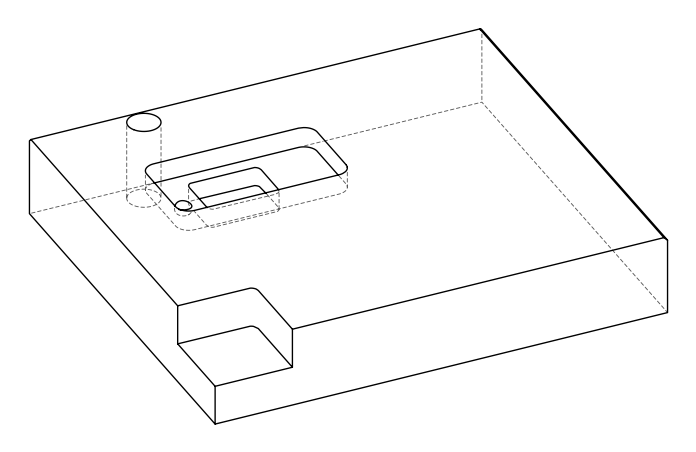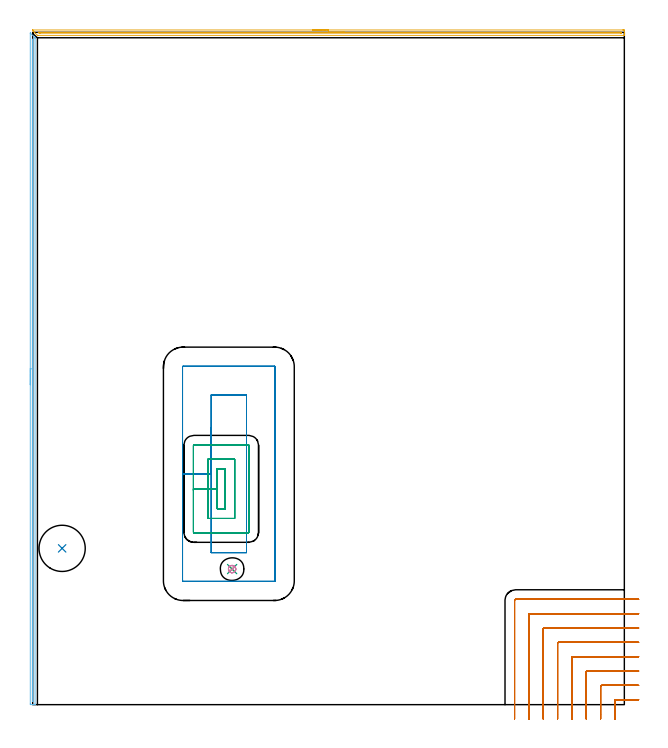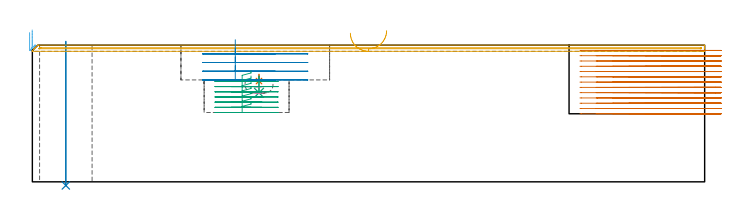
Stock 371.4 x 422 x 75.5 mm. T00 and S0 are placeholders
(PLAN: 9 operations, 7 tool changes, 46.3 min)
(1 SPOT_DRILL | STEP1POCKET | NXT0321_9005460120000 | 0.03 min | 2080 mm3)
(2 INDEXABLE_INSERT_DRILL_THROUGH_HOLE_FROM_SOLID | STEP1HOLE | NXT0302_029 | 0.32 min | 49823 mm3)
(3 DRILL_BLIND_HOLE_INTO_CENTER | STEP1POCKET | NXT0301_128 | 0.04 min | 766 mm3)
(4 MILL_ROUGH_BLIND_HOLE_CONTOUR | STEP1POCKET | UGT0201_089 | Spiral | 0.31 min | 1510 mm3)
(5 AREA_MILL | FG_CHAMFER_SURFACE | UGT0205_001 | 6.07 min | 2144 mm3)
(6 AREA_MILL_1 | FG_CHAMFER_SURFACE_1 | UGT0205_001 | 6.86 min | 1888 mm3)
(7 MILL_CORNER_NOTCH_RECTANGULAR | CORNER_NOTCH_RECTANGULAR | NXT0201_011 | Follow Part, ap 3, ae 75% | 21.22 min | 204326 mm3)
(8 MILL_RECTANGULAR_POCKET | POCKET_RECTANGULAR_STRAIGHT | UGT0201_106 | Follow Part, ap 6, ae 75% | 5.67 min | 244954 mm3)
(9 MILL_RECTANGULAR_POCKET_1 | POCKET_RECTANGULAR_STRAIGHT_1 | NXT0201_011 | Follow Part, ap 3, ae 75% | 5.74 min | 56038 mm3)
(TOOL NXT0321_9005460120000 | NC Spot Drill, 142deg, 12mm, Carbide, Uncoated | D12 PA142 FL30 Z2)
(TOOL NXT0302_029 | Index. Insert Drill 29mm [880-D2900L32-05] | D29 PA176 FL145 Z2)
(TOOL NXT0301_128 | Carbide Drill 12mm [861.1-1200-036A1-GP GC34] | D12 PA150 FL37.4 Z2)
(TOOL UGT0201_089 | End mill 10 mm | D10 R3 FL22 Z4)
(TOOL UGT0205_001 | Chamfer Mill 20 x 3 x 45 deg. | D20 FL50 Z2)
(TOOL NXT0201_011 | ENDMILL 12mm [2P460-1200-NA 1630] | D12 FL38 Z6)
(TOOL UGT0201_106 | End Mill 24 mm | D24 FL25 Z2)
(OP 1 SPOT_DRILL)
G17 G21 G94 G90
T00 M6
G54
G17 G0 G90 X125.2 Y85.1 S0 M3
G43 Z85.5 H0
G94 G81 G98 Z55.667 F250. R59.3
G80
M5
M2
(OP 2 INDEXABLE_INSERT_DRILL_THROUGH_HOLE_FROM_SOLID)
G17 G21 G94 G90
T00 M6
G54
G17 G0 G90 X18.5 Y98.1 S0 M3
G43 Z85.5 H1
G94 G81 G98 Z-2.006 F250. R77.5
G80
M5
M2
(OP 3 DRILL_BLIND_HOLE_INTO_CENTER)
G17 G21 G94 G90
T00 M6
G54
G17 G0 G90 X125.2 Y85.1 S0 M3
G43 Z85.5 H1
G94 G81 G98 Z49.2 F250. R58.3
G80
M5
M2
(OP 4 MILL_ROUGH_BLIND_HOLE_CONTOUR)
G17 G21 G94 G90
T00 M6
G54
G17 G0 G90 X125.2 Y85.1 S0 M3
G43 Z85.5 H0
Z55.933
G94 G3 X125.403 Y87.247 R1.083 F250.
X122.892 Y85.54 R2.147
X124.76 Y82.792 R2.35
X122.892 Y85.54 R-2.35
X123.826 Y84.166 R1.175
X125.2 Y85.1 R1.175
G0 Z52.567
G3 X125.403 Y87.247 R1.083
X122.892 Y85.54 R2.147
X124.76 Y82.792 R2.35
X122.892 Y85.54 R-2.35
X123.826 Y84.166 R1.175
X125.2 Y85.1 R1.175
G0 Z49.2
G3 X125.403 Y87.247 R1.083
X122.892 Y85.54 R2.147
X124.76 Y82.792 R2.35
X122.892 Y85.54 R-2.35
X123.826 Y84.166 R1.175
X125.2 Y85.1 R1.175
G0 Z85.5
M5
M2
(OP 5 AREA_MILL)
G17 G21 G94 G90
T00 M6
G54
G17 G0 G90 X175.7 Y423.5 S1061 M3
G43 Z85.5 H0
Z82.1
G94 G1 X175.738 Z81.228 F250.
X175.852 Z80.364
X176.041 Z79.512
X176.303 Z78.68
X176.637 Z77.874
X177.04 Z77.1
X177.509 Z76.364
X178.04 Z75.672
X178.629 Z75.029
X179.272 Z74.44
X179.964 Z73.908
X180.7 Z73.44
X181.474 Z73.037
X182.28 Z72.703
X183.112 Z72.441
X183.964 Z72.252
X184.828 Z72.138
X185.7 Z72.1
X370.38
X370.772 Y423.499 Z72.101
X371.16 Y423.495 Z72.102
X371.39 Y423.491 Z72.104
X371.4 Y423.115 Z72.479
Y421.717 Z73.879
Y421.362 Z74.233
Y420.651 Z74.948
Y420.412 Z75.188
Y420.256 Z75.337
X371.39 Y420.103 Z75.488
X371.219 Y420.1 Z75.5
X3.31
X2.998 Y420.106 Z75.492
X2.909 Y420.19 Z75.408
X1.82 Y421.279 Z74.319
X1.737 Y421.362 Z74.235
X1.511 Y421.589 Z74.011
X0.86 Y422.238 Z73.358
X0.682 Y422.418 Z73.182
X0.628 Y422.472 Z73.128
X0.133 Y422.966 Z72.633
X0.032 Y423.07 Z72.528
X0.008 Y423.103 Z72.496
X0. Y423.115 Z72.484
X0.001 Y423.461 Z72.136
X0.01 Y423.494 Z72.104
X0.013 Y423.499 Z72.099
X0.097 Y423.5 Z72.1
X185.7
Y422.086 Z73.514
X368.984 Y422.085 Z73.515
X369.141 Y422.084 Z73.516
X369.342 Y422.08 Z73.52
X369.385 Y422.079 Z73.521
X369.391 Y422.052 Z73.548
X369.395 Y422.018 Z73.582
X369.399 Y421.831 Z73.769
X369.397 Y421.596 Z74.004
X369.394 Y421.529 Z74.071
X369.39 Y421.522 Z74.078
X369.383 Y421.519 Z74.081
X369.348 Y421.516 Z74.084
X369.275 Y421.515 Z74.085
X4.787
X4.204 Y421.519 Z74.081
X4.042 Y421.521 Z74.079
X3.758 Y421.799 Z73.801
X3.473 Y422.079 Z73.521
X4.049 Y422.084 Z73.516
X4.204 Y422.085 Z73.515
X185.7 Y422.086 Z73.514
X186.572 Z73.552
X187.437 Z73.666
X188.288 Z73.855
X189.12 Z74.117
X189.926 Z74.451
X190.7 Z74.854
X191.436 Z75.323
X192.128 Z75.854
X192.771 Z76.443
X193.36 Z77.086
X193.892 Z77.778
X194.36 Z78.514
X194.763 Z79.288
X195.097 Z80.094
X195.359 Z80.926
X195.548 Z81.778
X195.662 Z82.643
X195.7 Z83.514
G0 Z85.5
M5
M2
(OP 6 AREA_MILL_1)
G17 G21 G94 G90
T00 M6
G54
G17 G0 G90 X-1.5 Y200.8 S1061 M3
G43 Z85.5 H0
Z82.5
G94 G1 Y200.838 Z81.628 F250.
Y200.952 Z80.764
Y201.141 Z79.912
Y201.403 Z79.08
Y201.737 Z78.274
Y202.14 Z77.5
Y202.608 Z76.764
Y203.14 Z76.072
Y203.729 Z75.429
Y204.372 Z74.84
Y205.064 Z74.309
Y205.8 Z73.84
Y206.574 Z73.437
Y207.38 Z73.103
Y208.212 Z72.841
Y209.064 Z72.652
Y209.928 Z72.538
Y210.8 Z72.5
Y421.482
X-1.495 Y421.564 Z72.504
X-1.492 Y421.581 Z72.505
X-1.463 Y421.564 Z72.534
X1.227 Y418.874 Z75.226
X1.488 Y418.614 Z75.484
X1.491 Y418.61 Z75.488
X1.494 Y418.597 Z75.489
X1.5 Y418.285 Z75.5
Y0.185
X1.497 Y0.01 Z75.488
X1.436 Y0.007 Z75.428
X0.998 Y0. Z74.998
X0.737 Z74.737
X0. Z73.995
X-1.261 Z72.736
X-1.491 Y0.002 Z72.505
X-1.5 Y0.489 Z72.5
Y210.8
X-0.086 Z73.914
X-0.085 Y417.476 Z73.915
X-0.083 Y417.563 Z73.917
X-0.079 Y417.716 Z73.921
X0. Y417.643 Z74.
X0.061 Y417.58 Z74.061
X0.074 Y417.564 Z74.074
X0.079 Y417.532 Z74.079
X0.083 Y417.477 Z74.083
X0.085 Y417.391 Z74.085
Y417.305
Y2.335
X0.084 Y2.249 Z74.084
X0.079 Y2.078 Z74.079
X0.072 Y2.009 Z74.072
X0.052 Y2.007 Z74.052
X0. Y2.005 Z74.
X-0.059 Y2.007 Z73.941
X-0.072 Y2.009 Z73.928
X-0.079 Y2.05 Z73.921
X-0.082 Y2.163 Z73.918
X-0.085 Y2.335 Z73.915
X-0.086 Y210.8 Z73.914
Y211.672 Z73.952
Y212.536 Z74.066
Y213.388 Z74.255
Y214.22 Z74.517
Y215.026 Z74.851
Y215.8 Z75.254
Y216.536 Z75.723
Y217.228 Z76.254
Y217.871 Z76.843
Y218.46 Z77.486
Y218.992 Z78.178
Y219.46 Z78.914
Y219.863 Z79.688
Y220.197 Z80.494
Y220.459 Z81.326
Y220.648 Z82.178
Y220.762 Z83.043
Y220.8 Z83.914
G0 Z85.5
M5
M2
(OP 7 MILL_CORNER_NOTCH_RECTANGULAR)
G17 G21 G94 G90
T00 M6
G54
G17 G0 G90 X380.4 Y3.1 S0 M3
G43 Z85.5 H1
Z72.585
G94 G1 X377.4 F250.
X366.095 F500.
G3 X365.5 Y2.505 R0.6
G1 Y-6.
Y-9. F250.
G0 Z85.5
X380.4 Y12.1
Z72.585
G1 X377.4
X357.095 F500.
G3 X356.5 Y11.505 R0.6
G1 Y-6.
Y-9. F250.
G0 Z85.5
X380.4 Y21.1
Z72.585
G1 X377.4
X348.095 F500.
G3 X347.5 Y20.505 R0.6
G1 Y-6.
Y-9. F250.
G0 Z85.5
X380.4 Y30.1
Z72.585
G1 X377.4
X339.096 F500.
G3 X338.5 Y29.504 R0.6
G1 Y-6.
Y-9. F250.
G0 Z85.5
X380.4 Y39.1
Z72.585
G1 X377.4
X330.096 F500.
G3 X329.5 Y38.504 R0.6
G1 Y-6.
Y-9. F250.
G0 Z85.5
X380.4 Y48.1
Z72.585
G1 X377.4
X321.096 F500.
G3 X320.5 Y47.504 R0.6
G1 Y-6.
Y-9. F250.
G0 Z85.5
X380.4 Y57.1
Z72.585
G1 X377.4
X312.096 F500.
G3 X311.5 Y56.504 R0.6
G1 Y-6.
Y-9. F250.
G0 Z85.5
X380.4 Y66.1
Z72.585
G1 X377.4
X303.2 F500.
G3 X302.5 Y65.4 R0.7
G1 Y-6.
Y-9. F250.
G0 Z85.5
X380.4 Y3.1
Z69.669
G1 X377.4
X366.095 F500.
G3 X365.5 Y2.505 R0.6
G1 Y-6.
Y-9. F250.
G0 Z85.5
X380.4 Y12.1
Z69.669
G1 X377.4
X357.095 F500.
G3 X356.5 Y11.505 R0.6
G1 Y-6.
Y-9. F250.
G0 Z85.5
X380.4 Y21.1
Z69.669
G1 X377.4
X348.095 F500.
G3 X347.5 Y20.505 R0.6
G1 Y-6.
Y-9. F250.
G0 Z85.5
X380.4 Y30.1
Z69.669
G1 X377.4
X339.096 F500.
G3 X338.5 Y29.504 R0.6
G1 Y-6.
Y-9. F250.
G0 Z85.5
X380.4 Y39.1
Z69.669
G1 X377.4
X330.096 F500.
G3 X329.5 Y38.504 R0.6
G1 Y-6.
Y-9. F250.
G0 Z85.5
X380.4 Y48.1
Z69.669
G1 X377.4
X321.096 F500.
G3 X320.5 Y47.504 R0.6
G1 Y-6.
Y-9. F250.
G0 Z85.5
X380.4 Y57.1
Z69.669
G1 X377.4
X312.096 F500.
G3 X311.5 Y56.504 R0.6
G1 Y-6.
Y-9. F250.
G0 Z85.5
X380.4 Y66.1
Z69.669
G1 X377.4
X303.2 F500.
G3 X302.5 Y65.4 R0.7
G1 Y-6.
Y-9. F250.
G0 Z85.5
X380.4 Y3.1
Z66.754
G1 X377.4
X366.095 F500.
G3 X365.5 Y2.505 R0.6
G1 Y-6.
Y-9. F250.
G0 Z85.5
X380.4 Y12.1
Z66.754
G1 X377.4
X357.095 F500.
G3 X356.5 Y11.505 R0.6
G1 Y-6.
Y-9. F250.
G0 Z85.5
X380.4 Y21.1
Z66.754
G1 X377.4
X348.095 F500.
G3 X347.5 Y20.505 R0.6
G1 Y-6.
Y-9. F250.
G0 Z85.5
X380.4 Y30.1
Z66.754
G1 X377.4
X339.096 F500.
G3 X338.5 Y29.504 R0.6
G1 Y-6.
Y-9. F250.
G0 Z85.5
X380.4 Y39.1
Z66.754
G1 X377.4
X330.096 F500.
G3 X329.5 Y38.504 R0.6
G1 Y-6.
Y-9. F250.
G0 Z85.5
X380.4 Y48.1
Z66.754
G1 X377.4
X321.096 F500.
G3 X320.5 Y47.504 R0.6
G1 Y-6.
Y-9. F250.
G0 Z85.5
X380.4 Y57.1
Z66.754
G1 X377.4
X312.096 F500.
G3 X311.5 Y56.504 R0.6
G1 Y-6.
Y-9. F250.
G0 Z85.5
X380.4 Y66.1
Z66.754
G1 X377.4
X303.2 F500.
G3 X302.5 Y65.4 R0.7
G1 Y-6.
Y-9. F250.
G0 Z85.5
X380.4 Y3.1
Z63.838
G1 X377.4
X366.095 F500.
G3 X365.5 Y2.505 R0.6
G1 Y-6.
Y-9. F250.
G0 Z85.5
X380.4 Y12.1
Z63.838
G1 X377.4
X357.095 F500.
G3 X356.5 Y11.505 R0.6
G1 Y-6.
Y-9. F250.
G0 Z85.5
X380.4 Y21.1
Z63.838
G1 X377.4
X348.095 F500.
G3 X347.5 Y20.505 R0.6
G1 Y-6.
Y-9. F250.
G0 Z85.5
X380.4 Y30.1
Z63.838
G1 X377.4
X339.096 F500.
G3 X338.5 Y29.504 R0.6
G1 Y-6.
Y-9. F250.
G0 Z85.5
X380.4 Y39.1
Z63.838
G1 X377.4
X330.096 F500.
G3 X329.5 Y38.504 R0.6
G1 Y-6.
Y-9. F250.
G0 Z85.5
X380.4 Y48.1
Z63.838
G1 X377.4
X321.096 F500.
G3 X320.5 Y47.504 R0.6
G1 Y-6.
Y-9. F250.
G0 Z85.5
X380.4 Y57.1
Z63.838
G1 X377.4
X312.096 F500.
G3 X311.5 Y56.504 R0.6
G1 Y-6.
Y-9. F250.
G0 Z85.5
X380.4 Y66.1
Z63.838
G1 X377.4
X303.2 F500.
G3 X302.5 Y65.4 R0.7
G1 Y-6.
Y-9. F250.
G0 Z85.5
X380.4 Y3.1
Z60.923
G1 X377.4
X366.095 F500.
G3 X365.5 Y2.505 R0.6
G1 Y-6.
Y-9. F250.
G0 Z85.5
X380.4 Y12.1
Z60.923
G1 X377.4
X357.095 F500.
G3 X356.5 Y11.505 R0.6
G1 Y-6.
Y-9. F250.
G0 Z85.5
X380.4 Y21.1
Z60.923
G1 X377.4
X348.095 F500.
G3 X347.5 Y20.505 R0.6
G1 Y-6.
Y-9. F250.
G0 Z85.5
X380.4 Y30.1
Z60.923
G1 X377.4
X339.096 F500.
G3 X338.5 Y29.504 R0.6
G1 Y-6.
Y-9. F250.
G0 Z85.5
X380.4 Y39.1
Z60.923
G1 X377.4
X330.096 F500.
G3 X329.5 Y38.504 R0.6
G1 Y-6.
Y-9. F250.
G0 Z85.5
X380.4 Y48.1
Z60.923
G1 X377.4
X321.096 F500.
G3 X320.5 Y47.504 R0.6
G1 Y-6.
Y-9. F250.
G0 Z85.5
X380.4 Y57.1
Z60.923
G1 X377.4
X312.096 F500.
G3 X311.5 Y56.504 R0.6
G1 Y-6.
Y-9. F250.
G0 Z85.5
X380.4 Y66.1
Z60.923
G1 X377.4
X303.2 F500.
G3 X302.5 Y65.4 R0.7
G1 Y-6.
Y-9. F250.
G0 Z85.5
X380.4 Y3.1
Z58.008
G1 X377.4
X366.095 F500.
G3 X365.5 Y2.505 R0.6
G1 Y-6.
Y-9. F250.
G0 Z85.5
X380.4 Y12.1
Z58.008
G1 X377.4
X357.095 F500.
G3 X356.5 Y11.505 R0.6
G1 Y-6.
Y-9. F250.
G0 Z85.5
X380.4 Y21.1
Z58.008
G1 X377.4
X348.095 F500.
G3 X347.5 Y20.505 R0.6
G1 Y-6.
Y-9. F250.
G0 Z85.5
X380.4 Y30.1
Z58.008
G1 X377.4
X339.096 F500.
G3 X338.5 Y29.504 R0.6
G1 Y-6.
Y-9. F250.
G0 Z85.5
X380.4 Y39.1
Z58.008
G1 X377.4
X330.096 F500.
G3 X329.5 Y38.504 R0.6
G1 Y-6.
Y-9. F250.
G0 Z85.5
X380.4 Y48.1
Z58.008
G1 X377.4
X321.096 F500.
G3 X320.5 Y47.504 R0.6
G1 Y-6.
Y-9. F250.
G0 Z85.5
X380.4 Y57.1
Z58.008
G1 X377.4
X312.096 F500.
G3 X311.5 Y56.504 R0.6
G1 Y-6.
Y-9. F250.
G0 Z85.5
X380.4 Y66.1
Z58.008
G1 X377.4
X303.2 F500.
G3 X302.5 Y65.4 R0.7
G1 Y-6.
Y-9. F250.
G0 Z85.5
X380.4 Y3.1
Z55.092
G1 X377.4
X366.095 F500.
G3 X365.5 Y2.505 R0.6
G1 Y-6.
Y-9. F250.
G0 Z85.5
X380.4 Y12.1
Z55.092
G1 X377.4
X357.095 F500.
G3 X356.5 Y11.505 R0.6
G1 Y-6.
Y-9. F250.
G0 Z85.5
X380.4 Y21.1
Z55.092
G1 X377.4
X348.095 F500.
G3 X347.5 Y20.505 R0.6
G1 Y-6.
Y-9. F250.
G0 Z85.5
X380.4 Y30.1
Z55.092
G1 X377.4
X339.096 F500.
G3 X338.5 Y29.504 R0.6
G1 Y-6.
Y-9. F250.
G0 Z85.5
X380.4 Y39.1
Z55.092
G1 X377.4
X330.096 F500.
G3 X329.5 Y38.504 R0.6
G1 Y-6.
Y-9. F250.
G0 Z85.5
X380.4 Y48.1
Z55.092
G1 X377.4
X321.096 F500.
G3 X320.5 Y47.504 R0.6
G1 Y-6.
Y-9. F250.
G0 Z85.5
X380.4 Y57.1
Z55.092
G1 X377.4
X312.096 F500.
G3 X311.5 Y56.504 R0.6
G1 Y-6.
Y-9. F250.
G0 Z85.5
X380.4 Y66.1
Z55.092
G1 X377.4
X303.2 F500.
G3 X302.5 Y65.4 R0.7
G1 Y-6.
Y-9. F250.
G0 Z85.5
X380.4 Y3.1
Z52.177
G1 X377.4
X366.095 F500.
G3 X365.5 Y2.505 R0.6
G1 Y-6.
Y-9. F250.
G0 Z85.5
X380.4 Y12.1
Z52.177
G1 X377.4
X357.095 F500.
G3 X356.5 Y11.505 R0.6
G1 Y-6.
Y-9. F250.
G0 Z85.5
X380.4 Y21.1
Z52.177
G1 X377.4
X348.095 F500.
G3 X347.5 Y20.505 R0.6
G1 Y-6.
Y-9. F250.
G0 Z85.5
X380.4 Y30.1
Z52.177
G1 X377.4
X339.096 F500.
G3 X338.5 Y29.504 R0.6
G1 Y-6.
Y-9. F250.
G0 Z85.5
X380.4 Y39.1
Z52.177
G1 X377.4
X330.096 F500.
G3 X329.5 Y38.504 R0.6
G1 Y-6.
Y-9. F250.
G0 Z85.5
X380.4 Y48.1
Z52.177
G1 X377.4
X321.096 F500.
G3 X320.5 Y47.504 R0.6
G1 Y-6.
Y-9. F250.
G0 Z85.5
X380.4 Y57.1
Z52.177
G1 X377.4
X312.096 F500.
G3 X311.5 Y56.504 R0.6
G1 Y-6.
Y-9. F250.
G0 Z85.5
X380.4 Y66.1
Z52.177
G1 X377.4
X303.2 F500.
G3 X302.5 Y65.4 R0.7
G1 Y-6.
Y-9. F250.
G0 Z85.5
X380.4 Y3.1
Z49.262
G1 X377.4
X366.095 F500.
G3 X365.5 Y2.505 R0.6
G1 Y-6.
Y-9. F250.
G0 Z85.5
X380.4 Y12.1
Z49.262
G1 X377.4
X357.095 F500.
G3 X356.5 Y11.505 R0.6
G1 Y-6.
Y-9. F250.
G0 Z85.5
X380.4 Y21.1
Z49.262
G1 X377.4
X348.095 F500.
G3 X347.5 Y20.505 R0.6
G1 Y-6.
Y-9. F250.
G0 Z85.5
X380.4 Y30.1
Z49.262
G1 X377.4
X339.096 F500.
G3 X338.5 Y29.504 R0.6
G1 Y-6.
Y-9. F250.
G0 Z85.5
X380.4 Y39.1
Z49.262
G1 X377.4
X330.096 F500.
G3 X329.5 Y38.504 R0.6
G1 Y-6.
Y-9. F250.
G0 Z85.5
X380.4 Y48.1
Z49.262
G1 X377.4
X321.096 F500.
G3 X320.5 Y47.504 R0.6
G1 Y-6.
Y-9. F250.
G0 Z85.5
X380.4 Y57.1
Z49.262
G1 X377.4
X312.096 F500.
G3 X311.5 Y56.504 R0.6
G1 Y-6.
Y-9. F250.
G0 Z85.5
X380.4 Y66.1
Z49.262
G1 X377.4
X303.2 F500.
G3 X302.5 Y65.4 R0.7
G1 Y-6.
Y-9. F250.
G0 Z85.5
X380.4 Y3.1
Z46.346
G1 X377.4
X366.095 F500.
G3 X365.5 Y2.505 R0.6
G1 Y-6.
Y-9. F250.
G0 Z85.5
X380.4 Y12.1
Z46.346
G1 X377.4
X357.095 F500.
G3 X356.5 Y11.505 R0.6
G1 Y-6.
Y-9. F250.
G0 Z85.5
X380.4 Y21.1
Z46.346
G1 X377.4
X348.095 F500.
G3 X347.5 Y20.505 R0.6
G1 Y-6.
Y-9. F250.
G0 Z85.5
X380.4 Y30.1
Z46.346
G1 X377.4
X339.096 F500.
G3 X338.5 Y29.504 R0.6
G1 Y-6.
Y-9. F250.
G0 Z85.5
X380.4 Y39.1
Z46.346
G1 X377.4
X330.096 F500.
G3 X329.5 Y38.504 R0.6
G1 Y-6.
Y-9. F250.
G0 Z85.5
X380.4 Y48.1
Z46.346
G1 X377.4
X321.096 F500.
G3 X320.5 Y47.504 R0.6
G1 Y-6.
Y-9. F250.
G0 Z85.5
X380.4 Y57.1
Z46.346
G1 X377.4
X312.096 F500.
G3 X311.5 Y56.504 R0.6
G1 Y-6.
Y-9. F250.
G0 Z85.5
X380.4 Y66.1
Z46.346
G1 X377.4
X303.2 F500.
G3 X302.5 Y65.4 R0.7
G1 Y-6.
Y-9. F250.
G0 Z85.5
X380.4 Y3.1
Z43.431
G1 X377.4
X366.095 F500.
G3 X365.5 Y2.505 R0.6
G1 Y-6.
Y-9. F250.
G0 Z85.5
X380.4 Y12.1
Z43.431
G1 X377.4
X357.095 F500.
G3 X356.5 Y11.505 R0.6
G1 Y-6.
Y-9. F250.
G0 Z85.5
X380.4 Y21.1
Z43.431
G1 X377.4
X348.095 F500.
G3 X347.5 Y20.505 R0.6
G1 Y-6.
Y-9. F250.
G0 Z85.5
X380.4 Y30.1
Z43.431
G1 X377.4
X339.096 F500.
G3 X338.5 Y29.504 R0.6
G1 Y-6.
Y-9. F250.
G0 Z85.5
X380.4 Y39.1
Z43.431
G1 X377.4
X330.096 F500.
G3 X329.5 Y38.504 R0.6
G1 Y-6.
Y-9. F250.
G0 Z85.5
X380.4 Y48.1
Z43.431
G1 X377.4
X321.096 F500.
G3 X320.5 Y47.504 R0.6
G1 Y-6.
Y-9. F250.
G0 Z85.5
X380.4 Y57.1
Z43.431
G1 X377.4
X312.096 F500.
G3 X311.5 Y56.504 R0.6
G1 Y-6.
Y-9. F250.
G0 Z85.5
X380.4 Y66.1
Z43.431
G1 X377.4
X303.2 F500.
G3 X302.5 Y65.4 R0.7
G1 Y-6.
Y-9. F250.
G0 Z85.5
X380.4 Y3.1
Z40.515
G1 X377.4
X366.095 F500.
G3 X365.5 Y2.505 R0.6
G1 Y-6.
Y-9. F250.
G0 Z85.5
X380.4 Y12.1
Z40.515
G1 X377.4
X357.095 F500.
G3 X356.5 Y11.505 R0.6
G1 Y-6.
Y-9. F250.
G0 Z85.5
X380.4 Y21.1
Z40.515
G1 X377.4
X348.095 F500.
G3 X347.5 Y20.505 R0.6
G1 Y-6.
Y-9. F250.
G0 Z85.5
X380.4 Y30.1
Z40.515
G1 X377.4
X339.096 F500.
G3 X338.5 Y29.504 R0.6
G1 Y-6.
Y-9. F250.
G0 Z85.5
X380.4 Y39.1
Z40.515
G1 X377.4
X330.096 F500.
G3 X329.5 Y38.504 R0.6
G1 Y-6.
Y-9. F250.
G0 Z85.5
X380.4 Y48.1
Z40.515
G1 X377.4
X321.096 F500.
G3 X320.5 Y47.504 R0.6
G1 Y-6.
Y-9. F250.
G0 Z85.5
X380.4 Y57.1
Z40.515
G1 X377.4
X312.096 F500.
G3 X311.5 Y56.504 R0.6
G1 Y-6.
Y-9. F250.
G0 Z85.5
X380.4 Y66.1
Z40.515
G1 X377.4
X303.2 F500.
G3 X302.5 Y65.4 R0.7
G1 Y-6.
Y-9. F250.
G0 Z85.5
X380.4 Y3.1
Z37.6
G1 X377.4
X366.095 F500.
G3 X365.5 Y2.505 R0.6
G1 Y-6.
Y-9. F250.
G0 Z85.5
X380.4 Y12.1
Z37.6
G1 X377.4
X357.095 F500.
G3 X356.5 Y11.505 R0.6
G1 Y-6.
Y-9. F250.
G0 Z85.5
X380.4 Y21.1
Z37.6
G1 X377.4
X348.095 F500.
G3 X347.5 Y20.505 R0.6
G1 Y-6.
Y-9. F250.
G0 Z85.5
X380.4 Y30.1
Z37.6
G1 X377.4
X339.096 F500.
G3 X338.5 Y29.504 R0.6
G1 Y-6.
Y-9. F250.
G0 Z85.5
X380.4 Y39.1
Z37.6
G1 X377.4
X330.096 F500.
G3 X329.5 Y38.504 R0.6
G1 Y-6.
Y-9. F250.
G0 Z85.5
X380.4 Y48.1
Z37.6
G1 X377.4
X321.096 F500.
G3 X320.5 Y47.504 R0.6
G1 Y-6.
Y-9. F250.
G0 Z85.5
X380.4 Y57.1
Z37.6
G1 X377.4
X312.096 F500.
G3 X311.5 Y56.504 R0.6
G1 Y-6.
Y-9. F250.
G0 Z85.5
X380.4 Y66.1
Z37.6
G1 X377.4
X303.2 F500.
G3 X302.5 Y65.4 R0.7
G1 Y-6.
Y-9. F250.
G0 Z85.5
M5
M2
(OP 8 MILL_RECTANGULAR_POCKET)
G17 G21 G94 G90
T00 M6
G54
G17 G0 G90 X112.1 Y174.01 S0 M3
G43 Z85.5 H0
Z78.5
G94 G1 Y144.9 Z70.7 F250.
Y95.4 F500.
X134.2
Y194.4
X112.1
Y144.9
X94.1
Y77.7
G3 X94.4 Y77.4 R0.3
G1 X151.9
G3 X152.2 Y77.7 R0.3
G1 Y212.1
G3 X151.9 Y212.4 R0.3
G1 X94.4
G3 X94.1 Y212.1 R0.3
G1 Y144.9
Y143.9
G0 X112.1 Y174.01 Z73.7
G1 Y144.9 Z65.9 F250.
Y95.4 F500.
X134.2
Y194.4
X112.1
Y144.9
X94.1
Y77.7
G3 X94.4 Y77.4 R0.3
G1 X151.9
G3 X152.2 Y77.7 R0.3
G1 Y212.1
G3 X151.9 Y212.4 R0.3
G1 X94.4
G3 X94.1 Y212.1 R0.3
G1 Y144.9
Y143.9
G0 X112.1 Y174.01 Z68.9
G1 Y144.9 Z61.1 F250.
Y95.4 F500.
X134.2
Y194.4
X112.1
Y144.9
X94.1
Y77.7
G3 X94.4 Y77.4 R0.3
G1 X151.9
G3 X152.2 Y77.7 R0.3
G1 Y212.1
G3 X151.9 Y212.4 R0.3
G1 X94.4
G3 X94.1 Y212.1 R0.3
G1 Y144.9
Y143.9
G0 X112.1 Y174.01 Z64.1
G1 Y144.9 Z56.3 F250.
Y95.4 F500.
X134.2
Y194.4
X112.1
Y144.9
X94.1
Y77.7
G3 X94.4 Y77.4 R0.3
G1 X151.9
G3 X152.2 Y77.7 R0.3
G1 Y212.1
G3 X151.9 Y212.4 R0.3
G1 X94.4
G3 X94.1 Y212.1 R0.3
G1 Y144.9
Y143.9
G0 Z85.5
M5
M2
(OP 9 MILL_RECTANGULAR_POCKET_1)
G17 G21 G94 G90
T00 M6
G54
G17 G0 G90 X120.8 Y143.574 S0 M3
G43 Z85.5 H1
Z61.331
G94 G1 Y148. Z60.145 F250.
X115.9 Z58.832
Y135.45 Z55.469
Y122.9 F500.
X120.8
Y148.
X115.9
Y135.45
X109.9
Y116.9
X126.8
Y154.
X109.9
Y135.45
X100.9
Y108.2
G3 X101.2 Y107.9 R0.3
G1 X135.5
G3 X135.8 Y108.2 R0.3
G1 Y162.7
G3 X135.5 Y163. R0.3
G1 X101.2
G3 X100.9 Y162.7 R0.3
G1 Y135.45
Y134.45
G0 X120.8 Y143.574 Z58.469
G1 Y148. Z57.283 F250.
X115.9 Z55.97
Y135.45 Z52.608
Y122.9 F500.
X120.8
Y148.
X115.9
Y135.45
X109.9
Y116.9
X126.8
Y154.
X109.9
Y135.45
X100.9
Y108.2
G3 X101.2 Y107.9 R0.3
G1 X135.5
G3 X135.8 Y108.2 R0.3
G1 Y162.7
G3 X135.5 Y163. R0.3
G1 X101.2
G3 X100.9 Y162.7 R0.3
G1 Y135.45
Y134.45
G0 X120.8 Y143.574 Z55.608
G1 Y148. Z54.422 F250.
X115.9 Z53.109
Y135.45 Z49.746
Y122.9 F500.
X120.8
Y148.
X115.9
Y135.45
X109.9
Y116.9
X126.8
Y154.
X109.9
Y135.45
X100.9
Y108.2
G3 X101.2 Y107.9 R0.3
G1 X135.5
G3 X135.8 Y108.2 R0.3
G1 Y162.7
G3 X135.5 Y163. R0.3
G1 X101.2
G3 X100.9 Y162.7 R0.3
G1 Y135.45
Y134.45
G0 X120.8 Y143.574 Z52.746
G1 Y148. Z51.56 F250.
X115.9 Z50.247
Y135.45 Z46.885
Y122.9 F500.
X120.8
Y148.
X115.9
Y135.45
X109.9
Y116.9
X126.8
Y154.
X109.9
Y135.45
X100.9
Y108.2
G3 X101.2 Y107.9 R0.3
G1 X135.5
G3 X135.8 Y108.2 R0.3
G1 Y162.7
G3 X135.5 Y163. R0.3
G1 X101.2
G3 X100.9 Y162.7 R0.3
G1 Y135.45
Y134.45
G0 X120.8 Y143.574 Z49.885
G1 Y148. Z48.699 F250.
X115.9 Z47.386
Y135.45 Z44.023
Y122.9 F500.
X120.8
Y148.
X115.9
Y135.45
X109.9
Y116.9
X126.8
Y154.
X109.9
Y135.45
X100.9
Y108.2
G3 X101.2 Y107.9 R0.3
G1 X135.5
G3 X135.8 Y108.2 R0.3
G1 Y162.7
G3 X135.5 Y163. R0.3
G1 X101.2
G3 X100.9 Y162.7 R0.3
G1 Y135.45
Y134.45
G0 X120.8 Y143.574 Z47.023
G1 Y148. Z45.837 F250.
X115.9 Z44.524
Y135.45 Z41.162
Y122.9 F500.
X120.8
Y148.
X115.9
Y135.45
X109.9
Y116.9
X126.8
Y154.
X109.9
Y135.45
X100.9
Y108.2
G3 X101.2 Y107.9 R0.3
G1 X135.5
G3 X135.8 Y108.2 R0.3
G1 Y162.7
G3 X135.5 Y163. R0.3
G1 X101.2
G3 X100.9 Y162.7 R0.3
G1 Y135.45
Y134.45
G0 X120.8 Y143.574 Z44.162
G1 Y148. Z42.976 F250.
X115.9 Z41.663
Y135.45 Z38.3
Y122.9 F500.
X120.8
Y148.
X115.9
Y135.45
X109.9
Y116.9
X126.8
Y154.
X109.9
Y135.45
X100.9
Y108.2
G3 X101.2 Y107.9 R0.3
G1 X135.5
G3 X135.8 Y108.2 R0.3
G1 Y162.7
G3 X135.5 Y163. R0.3
G1 X101.2
G3 X100.9 Y162.7 R0.3
G1 Y135.45
Y134.45
G0 Z85.5
M5
M2
